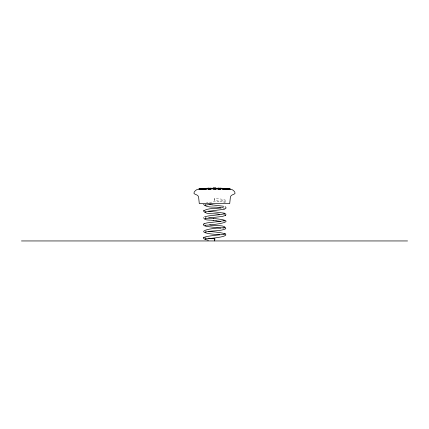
<?xml version="1.0" encoding="UTF-8"?>
<svg xmlns="http://www.w3.org/2000/svg" width="429" height="429" viewBox="0 0 429 429"><rect width="100%" height="100%" fill="white"/><g stroke="black" fill="none" stroke-linecap="round" stroke-linejoin="round"><path stroke-width="0.32" stroke-dasharray="2.15 1.61" d="M223.675 202.686L225.815 201.759L226.04 200.992L225.509 200.15L222.131 199.212L214.822 198.402L214.666 200.456L224.447 201.93C223.209 201.582 225.263 199.388 223.219 200.649L206.472 202.745M214.666 200.456L214.849 198.364M225.477 202.08L225.815 201.759M222.689 228.432L224.153 228.786M206.923 231.14L205.657 230.856M223.289 208.317L224.287 208.596M206.226 217.503L205.196 217.203L205.545 217.734M206.097 237.72L205.346 237.505M224.233 208.564L223.976 208.086M224.217 222.05L223.965 221.578M205.362 237.591L205.561 238.095"/><path stroke-width="0.64" d="M214.623 240.433L214.666 240.948L214.849 238.851L208.617 238.165M214.72 239.382L214.849 238.851M203.507 217.664C204.569 221.144 210.505 219.514 213.283 220.565M205.529 231.757L205.175 232.223C211.851 230.191 219.46 231.633 225.81 228.759C225.697 223.97 212.789 226.485 209.695 224.823M205.534 218.275L205.148 218.769L209.733 217.862L222.093 216.479L225.659 215.39M205.523 204.778L205.164 205.239L210.891 204.225M223.992 234.524L224.351 234.073C222.163 235.151 191.822 236.341 208.36 240.251M223.986 221.037L224.378 220.544L219.787 221.455L207.416 222.839L204.574 223.477L203.475 224.555L203.995 225.659L206.521 226.442L220.887 228.131M205.48 238.631L205.03 239.071L206.065 238.712C225.305 237.527 237.521 233.564 208.703 231.435M223.343 207.363C217.026 209.309 208.848 207.25 203.485 211.047C206.531 215.31 215.202 212.8 219.814 214.495M205.475 211.658L205.019 212.082L208.585 211.272L224.372 209.272L225.997 208.145L225.917 207.346L225.107 206.681M205.486 225.139L205.024 225.568L206.054 225.209C216.565 224.592 240.862 221.058 213.433 218.495M224.04 214.168L224.383 213.749L224.185 213.937M225.461 215.572L225.981 214.221L224.308 213.159L208.623 211.17M224.035 227.649L224.501 227.236L222.748 227.745C204.236 228.603 192.562 232.942 219.745 234.722M224.281 188.953L221.755 188.921L225.252 189.119L224.962 189.044M222.672 188.862L225.263 188.899L221.766 188.733L225.268 188.926L223.032 188.674M203.7 237.559L204.038 237.237M203.7 224.061L204.043 223.74M203.705 210.553L204.048 210.231M224.26 213.867L224.501 213.739L220.935 214.548L209.406 215.792L204.697 216.688M210.569 189.13L211.459 188.953L207.958 189.098L210.703 189.119M203.995 189.055L207.245 188.916L204.719 188.953M209.277 188.444C216.302 188.277 203.598 188.889 209.127 188.411M216.103 188.529L215.916 188.444M199.388 189.141L199.212 189.2M207.813 188.546L208.859 188.422M203.732 188.969C204.81 188.798 200.043 189.479 200.954 189.103M199.174 189.173L200.82 189.044M212.897 188.46L213.084 188.546M212.897 188.229L216.243 188.315L215.916 188.24M198.589 189.227C196.444 188.781 191.516 193.543 195.292 194.375C196.782 194.793 198.53 195.64 198.638 197.399L199.292 203.582L229.708 203.582L230.362 197.399C230.47 195.64 232.218 194.793 233.708 194.375C237.484 193.543 232.556 188.781 230.411 189.227M201.609 188.964L202.45 188.851L200.611 188.953L204.091 188.674L200.611 188.958L202.445 188.851L201.855 188.889M221.198 188.567L217.712 188.438L221.198 188.567L217.723 188.422L219.187 188.546M201.592 188.771L202.434 188.658L198.938 188.969L202.338 188.658M204.649 188.964L206.054 188.857M201.657 188.739L200.799 188.819M201.04 188.964L204.091 188.68L201.721 188.932M200.568 188.808L198.97 188.969L202.134 188.674M201.121 188.958L201.544 188.916M202.097 188.969L204.102 188.867L202.177 188.958M220.511 188.958L221.053 188.862L217.541 188.771L220.511 188.958L217.535 188.964L218.801 189.168L220.828 189.001M206.263 188.894L203.732 188.926L206.043 188.663M208.129 188.503L209.813 188.422M206.858 188.524L207.765 188.476M206.462 188.546L207.304 188.497M206.397 188.551L205.764 188.583M209.738 188.551L211.288 188.438L210.178 188.411M207.293 188.272C202.531 188.54 212.457 188.015 207.674 188.283M206.081 188.567L205.754 188.583M207.684 188.481L208.199 188.46M218.045 188.251L221.203 188.336L217.718 188.218L221.208 188.342L217.857 188.256M212.317 188.32L212.993 188.315M214.307 188.058C209.534 188.117 219.482 188.015 214.688 188.074M212.065 188.32L212.838 188.32M211.98 188.32L217.02 188.32M227.81 189.007L230.035 189.221L229.612 189.141M21.45 240.948L407.55 240.948M223.246 188.583L222.919 188.567M223.236 188.583L222.603 188.551M223.021 188.857L224.351 188.964M221.696 188.497L222.538 188.546M227.349 188.953C230.378 189.103 224.86 188.717 227.391 188.964L224.919 188.663L228.389 188.953L224.909 188.674L227.96 188.964M221.235 188.476L221.777 188.503M220.801 188.46L221.316 188.481M220.474 188.444L220.871 188.46M221.326 188.283C216.565 188.015 226.491 188.54 221.707 188.272M226.914 188.867L226.555 188.851L227.145 188.889M226.834 188.899L227.279 188.932M228.276 188.851L230.057 188.974L226.571 188.653L227.408 188.771M213.24 220.56L216.077 220.817M226.823 188.958L224.898 188.867L225.22 188.958M228.432 188.808C234.341 189.361 222.538 188.202 227.826 188.808M228.201 188.819L227.343 188.739M226.903 188.969C220.629 188.492 229.638 189.538 227.997 189.092M227.456 188.916L227.879 188.958M229.746 189.194L229.864 189.184M212.092 204.858L223.836 206.285M213.476 218.5L208.703 217.943M216.039 220.812L220.806 221.369M210.821 204.713L212.162 204.864M209.77 204.585L210.923 204.724M220.812 207.877C215.508 206.177 207.459 208.515 203.469 204.435M224.882 233.574L225.418 233.826M212.768 188.476L216.243 188.497L212.789 188.503M207.808 188.315L211.282 188.218L207.808 188.315M207.979 188.851L211.449 188.739L207.979 188.851M205.352 205.121L205.132 205.276L205.411 205.148M203.796 188.894L207.234 188.706L203.796 188.894M212.864 188.969L216.243 189.05L212.864 188.969M212.864 188.771L216.243 188.819L212.864 188.771"/></g></svg>
